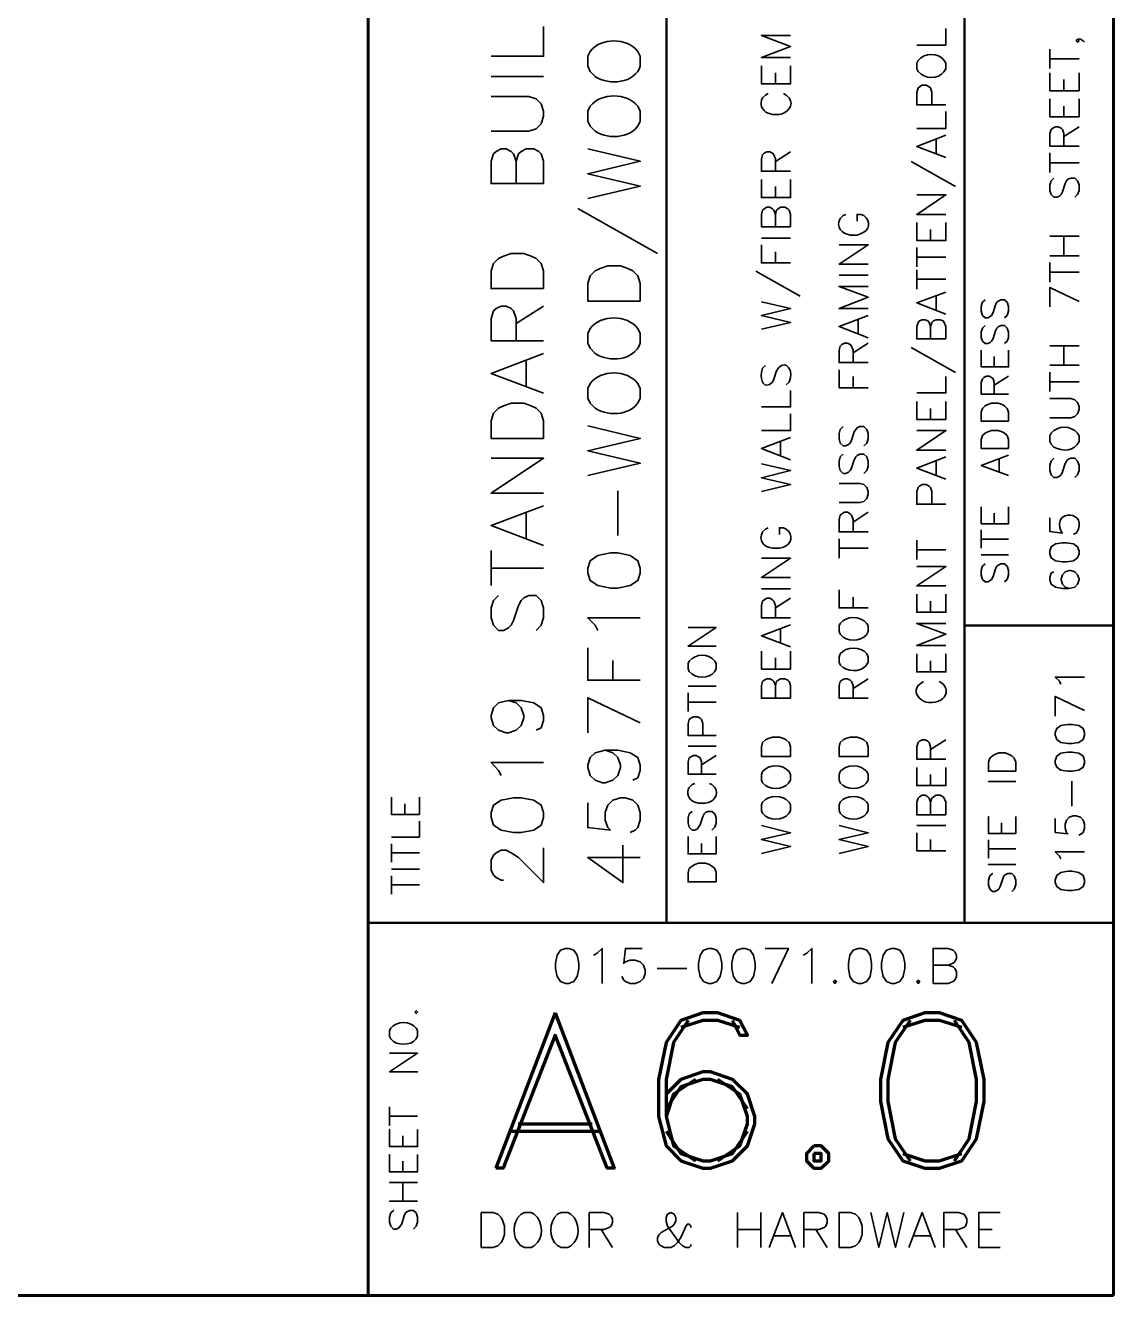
# Model space of a CAD drawing. Header units: inches. Extents: x 5 to 516, y -193 to 129.
# Drawn here: x 279.1 to 290.78, y -122.96 to -109.33 of the extents above; entities that cross this region are included whole.
import ezdxf

# ---------------------------------------------------------------- set-up
doc = ezdxf.new("R2010")
doc.units = ezdxf.units.IN
doc.header["$MEASUREMENT"] = 0
doc.layers.add('PDF3_Geometry', color=7, linetype='Continuous')

msp = doc.modelspace()

# ---------------------------------------------------------------- linework, layer by layer
at = {"layer": 'PDF3_Geometry', "lineweight": 60}
for points in [[(290.7799874, -122.9609644), (290.7799874, -32.9700706), (155.7886422, -32.9700706), (155.7886422, -122.9609644)], [(282.7805003, -32.9700706), (282.7805003, -122.9609644)], [(155.7886388, -122.9609678), (290.779984, -122.9609678)]]:
    msp.add_lwpolyline(points, dxfattribs=at)
at = {"layer": 'PDF3_Geometry', "lineweight": 50}
for points in [[(285.9802946, -97.4659356), (285.9802946, -118.9612242)], [(282.7805003, -102.138969), (289.1800898, -102.138969), (289.1800898, -118.9612242)], [(289.1800898, -115.7714288), (290.7799872, -115.7714288)], [(282.7805003, -118.9612242), (290.7799874, -118.9612242)]]:
    msp.add_lwpolyline(points, dxfattribs=at)
at = {"layer": 'PDF3_Geometry', "lineweight": 35}
for points in [[(284.1004153, -109.6618208), (284.6637125, -109.6618208), (284.6637125, -109.3418413)], [(287.3135424, -109.6751527), (287.0002292, -109.6751527), (287.3135424, -109.5551604), (287.0002292, -109.4385012), (287.3135424, -109.4385012)], [(288.6667891, -109.5418283), (288.9801023, -109.5418283), (288.9801023, -109.3618398)], [(290.0966977, -109.7918122), (290.0966977, -109.5851588)], [(290.3933451, -109.4784982), (290.4100107, -109.4951638), (290.3933451, -109.5084963), (290.3800126, -109.4951638), (290.3933451, -109.4784982), (290.4233432, -109.4784982), (290.4533413, -109.4951638), (290.4666738, -109.5084963)], [(285.1636807, -109.6084916), (285.1370157, -109.6618215), (285.1370157, -109.7684813), (285.1636807, -109.8251444), (285.2170106, -109.8784743)], [(285.700313, -109.7684813), (285.700313, -109.6618215), (285.673648, -109.6084916)], [(288.6834547, -109.705151), (288.6667891, -109.7351491), (288.6667891, -109.7951452), (288.6834547, -109.8251433), (288.7134527, -109.8551414)], [(288.9801023, -109.7951452), (288.9801023, -109.7351491), (288.9634367, -109.705151)], [(290.0966977, -109.6884863), (290.4100109, -109.6884863)], [(287.3135424, -109.7651473), (287.3135424, -109.9584682), (287.0002292, -109.9584682), (287.0002292, -109.7651473)], [(287.1502203, -109.9584682), (287.1502203, -109.8384759)], [(290.4100109, -109.8384763), (290.4100109, -110.0317973), (290.0966976, -110.0317973), (290.0966976, -109.8384763)], [(284.1004153, -109.8784732), (284.6637125, -109.8784732)], [(288.9801023, -110.1817883), (288.666789, -110.1817883), (288.666789, -110.0484635), (288.6834546, -110.0017999), (288.6967871, -109.9884674), (288.7267852, -109.9718018), (288.7701157, -109.9718018), (288.8001138, -109.9884674), (288.8167794, -110.0017999), (288.8301119, -110.0484635), (288.8301119, -110.1817883)], [(290.2466879, -110.0317973), (290.2466879, -109.9118049)], [(284.1004153, -110.4651021), (284.5037228, -110.4651021), (284.5837177, -110.4384372), (284.6370476, -110.3851073), (284.6637125, -110.3051124), (284.6637125, -110.2517825), (284.6370476, -110.1717876), (284.5837177, -110.1184577), (284.5037228, -110.0917927), (284.1004153, -110.0917927)], [(287.0735583, -110.0617941), (287.0435602, -110.0784597), (287.0135621, -110.1084578)], [(287.2968773, -110.1084578), (287.2668792, -110.0784597), (287.2368811, -110.0617941)], [(290.4100109, -110.1184571), (290.4100109, -110.3117781), (290.0966976, -110.3117781), (290.0966976, -110.1184571)], [(285.1636807, -110.1984535), (285.1370157, -110.2517834), (285.1370157, -110.3584432), (285.1636807, -110.4117732), (285.2170106, -110.4651031)], [(285.700313, -110.3584432), (285.700313, -110.2517834), (285.673648, -110.1984535)], [(287.0735583, -110.2717806), (287.1202219, -110.2851131), (287.1935506, -110.2851131)], [(288.6667891, -110.4351053), (288.9801023, -110.4351053), (288.9801023, -110.2551168)], [(290.2466879, -110.3117781), (290.2466879, -110.1951189)], [(288.9801023, -110.7484176), (288.666789, -110.6284253), (288.9801023, -110.508433)], [(290.4100109, -110.6250921), (290.0966976, -110.6250921), (290.0966976, -110.4917674), (290.1100301, -110.4484368), (290.1266957, -110.4317712), (290.1566938, -110.4184387), (290.1866919, -110.4184387), (290.21669, -110.4317712), (290.2300224, -110.4484368), (290.246688, -110.4917674), (290.246688, -110.6250921)], [(290.2466879, -110.5217662), (290.4100108, -110.4184395)], [(284.6637125, -111.0284002), (284.1004153, -111.0284002), (284.1004153, -110.7884155), (284.1270802, -110.7084207), (284.1537452, -110.6817557), (284.2070751, -110.6550908), (284.260405, -110.6550908), (284.3137349, -110.6817557), (284.3403999, -110.7084207), (284.3670649, -110.7884155), (284.3670649, -111.0284002)], [(284.3670651, -110.7884151), (284.39373, -110.7084203), (284.4237281, -110.6817553), (284.477058, -110.6550904), (284.5570529, -110.6550904), (284.6103828, -110.6817553), (284.6370478, -110.7084203), (284.6637127, -110.7884151), (284.6637127, -111.0283998)], [(285.1370157, -111.1883902), (285.700313, -111.0550654), (285.1370157, -110.9217406), (285.700313, -110.7884158), (285.1370157, -110.655091)], [(288.8767755, -110.7017542), (288.8767755, -110.5550969)], [(287.3135424, -110.895074), (287.0002292, -110.895074), (287.0002292, -110.7617492), (287.0135617, -110.7184187), (287.0302273, -110.7017531), (287.0602254, -110.6884206), (287.0902234, -110.6884206), (287.1202215, -110.7017531), (287.133554, -110.7184187), (287.1502196, -110.7617492), (287.1502196, -110.895074)], [(287.1502203, -110.7917481), (287.3135432, -110.6884214)], [(288.6067936, -110.7917481), (289.0834298, -111.0583977)], [(290.0966977, -110.9084076), (290.0966977, -110.6984211)], [(290.0966977, -110.8050801), (290.4100109, -110.8050801)], [(287.3135424, -110.9850703), (287.3135424, -111.1783912), (287.0002292, -111.1783912), (287.0002292, -110.9850703)], [(287.1502203, -111.1783912), (287.1502203, -111.0583989)], [(290.1400282, -110.9684031), (290.1100301, -110.9984011), (290.0966976, -111.0417317), (290.0966976, -111.1017278), (290.1100301, -111.1450584), (290.1400282, -111.1750565), (290.1700262, -111.1750565), (290.2000243, -111.161724), (290.2166899, -111.1450584), (290.2300224, -111.1150603), (290.2600205, -111.0283992), (290.273353, -110.9984011), (290.2900186, -110.9817355), (290.3200166, -110.9684031), (290.3633472, -110.9684031), (290.3933453, -110.9984011), (290.4100109, -111.0417317), (290.4100109, -111.1017278), (290.3933453, -111.1450584), (290.3633472, -111.1750565)], [(288.9801023, -111.3583791), (288.666789, -111.3583791), (288.9801023, -111.1483926), (288.666789, -111.1483926)], [(285.030356, -111.2950491), (285.8869678, -111.7783514)], [(287.3135424, -111.4917036), (287.0002292, -111.4917036), (287.0002292, -111.3583788), (287.0135617, -111.3117151), (287.0302273, -111.2983826), (287.0602254, -111.281717), (287.0902234, -111.281717), (287.1202215, -111.2983826), (287.133554, -111.3117151), (287.1502196, -111.3583788), (287.1502196, -111.4917036)], [(287.1502203, -111.3583791), (287.1635528, -111.3117155), (287.1802184, -111.298383), (287.2068833, -111.2817174), (287.253547, -111.2817174), (287.2835451, -111.298383), (287.2968776, -111.3117155), (287.3135432, -111.3583791), (287.3135432, -111.4917039)], [(287.9068382, -111.3583791), (287.8768401, -111.3717116), (287.846842, -111.4017097)], [(288.1001591, -111.3717116), (288.070161, -111.3583791), (288.0268305, -111.3583791), (288.0268305, -111.4317078)], [(288.9801023, -111.445039), (288.9801023, -111.63836), (288.666789, -111.63836), (288.666789, -111.445039)], [(287.0002292, -111.6116961), (287.3135425, -111.6116961)], [(287.9535019, -111.5816982), (288.0268305, -111.5816982), (288.070161, -111.5650326)], [(288.8167801, -111.63836), (288.8167801, -111.5217008)], [(290.0966977, -111.5916965), (290.4100109, -111.5916965)], [(290.2466879, -111.801683), (290.2466879, -111.5916964)], [(287.3135424, -111.878345), (287.0002292, -111.878345), (287.0002292, -111.685024)], [(287.1502203, -111.878345), (287.1502203, -111.7583527)], [(288.1468224, -111.8916778), (287.8335091, -111.8916778), (288.1468224, -111.6850244), (287.8335091, -111.6850244)], [(288.6667891, -111.9216755), (288.6667891, -111.7150221)], [(288.6667891, -111.8183487), (288.9801023, -111.8183487)], [(290.0966977, -111.801683), (290.4100109, -111.801683)], [(290.0966977, -112.0849985), (290.0966977, -111.8750119)], [(286.9402338, -111.9683389), (287.4168699, -112.2349885)], [(287.8335091, -112.0116703), (288.1468224, -112.0116703)], [(288.6667891, -112.1616605), (288.6667891, -111.951674)], [(290.0966977, -111.9783387), (290.4100109, -111.9783387)], [(288.1468224, -112.368314), (287.8335091, -112.368314), (288.1468224, -112.2483217), (287.8335091, -112.1316625), (288.1468224, -112.1316625)], [(288.6667891, -112.0550008), (288.9801023, -112.0550008)], [(290.4100109, -112.291652), (290.0966976, -112.1416616), (290.0966976, -112.3516481)], [(287.0002292, -112.5916324), (287.3135425, -112.5183038), (287.0002292, -112.4449751), (287.3135425, -112.3683134), (287.0002292, -112.2949847)], [(288.9801023, -112.4283102), (288.666789, -112.3083179), (288.9801023, -112.1916587)], [(288.8767755, -112.3849789), (288.8767755, -112.2349885)], [(289.403409, -112.2749862), (289.373411, -112.3016511), (289.3600785, -112.3449817), (289.3600785, -112.3983116), (289.373411, -112.4416422), (289.403409, -112.4683071), (289.430074, -112.4683071), (289.4567389, -112.4549747), (289.4700714, -112.4416422), (289.486737, -112.4116441), (289.513402, -112.3283161), (289.5267345, -112.3016511), (289.5400669, -112.2883187), (289.570065, -112.2749862), (289.6100625, -112.2749862), (289.6367274, -112.3016511), (289.653393, -112.3449817), (289.653393, -112.3983116), (289.6367274, -112.4416422), (289.6100625, -112.4683071)], [(284.6637125, -112.7149579), (284.1004153, -112.7149579), (284.1004153, -112.4749733), (284.1270802, -112.3949784), (284.1537452, -112.3683134), (284.2070751, -112.3416485), (284.260405, -112.3416485), (284.3137349, -112.3683134), (284.3403999, -112.3949784), (284.3670649, -112.4749733), (284.3670649, -112.7149579)], [(284.3670651, -112.5283031), (284.6637127, -112.3416484)], [(288.1468224, -112.6816272), (287.8335091, -112.5616349), (288.1468224, -112.4449757)], [(285.1636807, -112.5816337), (285.1370157, -112.6349636), (285.1370157, -112.7416234), (285.1636807, -112.7949534), (285.2170106, -112.8516164)], [(285.700313, -112.7416234), (285.700313, -112.6349636), (285.673648, -112.5816337)], [(288.0401626, -112.6382967), (288.0401626, -112.4883063)], [(288.9801023, -112.6949591), (288.666789, -112.6949591), (288.666789, -112.5616343), (288.6834546, -112.5183038), (288.6967871, -112.5016382), (288.7267852, -112.4883057), (288.7567832, -112.4883057), (288.7867813, -112.5016382), (288.8001138, -112.5183038), (288.8167794, -112.5616343), (288.8167794, -112.6949591)], [(288.8167801, -112.5616347), (288.8301126, -112.5183041), (288.8467782, -112.5016385), (288.8767763, -112.4883061), (288.9201068, -112.4883061), (288.9501049, -112.5016385), (288.9634374, -112.5183041), (288.980103, -112.5616347), (288.980103, -112.6949595)], [(289.403409, -112.5516349), (289.373411, -112.5782998), (289.3600785, -112.6216304), (289.3600785, -112.6782934), (289.373411, -112.7182909), (289.403409, -112.7449558), (289.430074, -112.7449558), (289.4567389, -112.7316233), (289.4700714, -112.7182909), (289.486737, -112.6916259), (289.513402, -112.6082979), (289.5267345, -112.5782998), (289.5400669, -112.5649674), (289.570065, -112.5516349), (289.6100625, -112.5516349), (289.6367274, -112.5782998), (289.653393, -112.6216304), (289.653393, -112.6782934), (289.6367274, -112.7182909), (289.6100625, -112.7449558)], [(284.6637125, -113.2782551), (284.1004153, -113.0649354), (284.6637125, -112.8516158)], [(288.1468224, -112.9482769), (287.8335091, -112.9482769), (287.8335091, -112.8149521), (287.8468416, -112.7716216), (287.8635072, -112.754956), (287.8935053, -112.7416235), (287.9235033, -112.7416235), (287.9535014, -112.754956), (287.9668339, -112.7716216), (287.9834995, -112.8149521), (287.9834995, -112.9482769)], [(287.9835002, -112.8449502), (288.1468231, -112.7416235)], [(288.6067936, -112.7849539), (289.0834298, -113.0549366)], [(289.653393, -112.8149519), (289.653393, -112.9949404), (289.3600785, -112.9949404), (289.3600785, -112.8149519)], [(290.0966977, -112.7682882), (290.4100109, -112.7682882)], [(290.2466879, -112.9749417), (290.2466879, -112.7682882)], [(284.4770578, -113.1982609), (284.4770578, -112.9316113)], [(287.0435597, -112.9782746), (287.0135616, -113.0082727), (287.0002292, -113.0549364)], [(289.500069, -112.9949404), (289.500069, -112.8849475)], [(290.0966977, -112.9749417), (290.4100109, -112.9749417)], [(287.1202215, -113.1582631), (287.133554, -113.128265), (287.163552, -113.0382708)], [(287.3135424, -113.1115994), (287.2968768, -113.1582631), (287.2668787, -113.1882612)], [(288.1468224, -113.2182588), (287.8335091, -113.2182588), (287.8335091, -113.0249379)], [(287.9835002, -113.2182588), (287.9835002, -113.0982665)], [(288.6667891, -113.2749221), (288.9801023, -113.2749221), (288.9801023, -113.0982667)], [(289.653393, -113.2882549), (289.3600785, -113.2882549), (289.3600785, -113.1615963), (289.373411, -113.1215989), (289.3867434, -113.1082664), (289.4167415, -113.0949339), (289.4434065, -113.0949339), (289.4700714, -113.1082664), (289.486737, -113.1215989), (289.5000695, -113.1615963), (289.5000695, -113.2882549)], [(289.500069, -113.1915941), (289.6533925, -113.0949336)], [(290.0966977, -113.2582563), (290.0966977, -113.0516029)], [(285.1636807, -113.1715956), (285.1370157, -113.2249255), (285.1370157, -113.3315854), (285.1636807, -113.3849153), (285.2170106, -113.4382452)], [(285.700313, -113.3315854), (285.700313, -113.2249255), (285.673648, -113.1715956)], [(287.0002292, -113.4249123), (287.3135425, -113.4249123), (287.3135425, -113.248257)], [(290.0966977, -113.1549296), (290.4100109, -113.1549296)], [(288.9801023, -113.3649167), (288.9801023, -113.5582376), (288.666789, -113.5582376), (288.666789, -113.3649167)], [(290.0966977, -113.5415718), (290.3200167, -113.5415718), (290.3633473, -113.5282393), (290.3933453, -113.4982413), (290.4100109, -113.4515776), (290.4100109, -113.4215795), (290.3933453, -113.378249), (290.3633473, -113.3482509), (290.3200167, -113.3349184), (290.0966977, -113.3349184)], [(287.0002292, -113.6782301), (287.3135425, -113.6782301), (287.3135425, -113.4982416)], [(288.8167801, -113.5582376), (288.8167801, -113.4415784)], [(285.1370157, -114.1615323), (285.700313, -114.0282075), (285.1370157, -113.8948827), (285.700313, -113.7615579), (285.1370157, -113.6282331)], [(287.8768396, -113.6348988), (287.8468416, -113.6648968), (287.8335091, -113.7082274), (287.8335091, -113.7682235), (287.8468416, -113.8115541), (287.8768396, -113.8415522), (287.9068377, -113.8415522), (287.9368358, -113.8282197), (287.9535014, -113.8115541), (287.9668339, -113.781556), (287.9968319, -113.6915618), (288.0134975, -113.6648968), (288.02683, -113.6482312), (288.0568281, -113.6348988), (288.1001586, -113.6348988), (288.1301567, -113.6648968), (288.1468223, -113.7082274), (288.1468223, -113.7682235), (288.1301567, -113.8115541), (288.1001586, -113.8415522)], [(288.9801023, -113.8882166), (288.666789, -113.8882166), (288.9801023, -113.67823), (288.666789, -113.67823)], [(287.3135424, -113.9915433), (287.0002292, -113.871551), (287.3135424, -113.7515587)], [(287.2068827, -113.944879), (287.2068827, -113.7982217)], [(290.1100302, -113.7048945), (290.0966977, -113.7348926), (290.0966977, -113.7948888), (290.1100302, -113.8248869), (290.1400282, -113.8548849)], [(290.4100109, -113.7948888), (290.4100109, -113.7348926), (290.3933453, -113.7048945)], [(287.8768396, -113.9315471), (287.8468416, -113.9615451), (287.8335091, -114.0048757), (287.8335091, -114.0648718), (287.8468416, -114.1082024), (287.8768396, -114.1382005), (287.9068377, -114.1382005), (287.9368358, -114.124868), (287.9535014, -114.1082024), (287.9668339, -114.0815374), (287.9968319, -113.9915432), (288.0134975, -113.9615451), (288.02683, -113.9448795), (288.0568281, -113.9315471), (288.1001586, -113.9315471), (288.1301567, -113.9615451), (288.1468223, -114.0048757), (288.1468223, -114.0648718), (288.1301567, -114.1082024), (288.1001586, -114.1382005)], [(289.653393, -114.1615323), (289.3600785, -114.0515393), (289.653393, -113.9415464)], [(284.6637125, -114.35152), (284.1004153, -114.35152), (284.6637125, -113.9748775), (284.1004153, -113.9748775)], [(287.0002292, -114.3315212), (287.3135425, -114.2581926), (287.0002292, -114.184864), (287.3135425, -114.1082022), (287.0002292, -114.0348736)], [(288.9801023, -114.1981968), (288.666789, -114.0815376), (288.9801023, -113.9615453)], [(288.8767755, -114.1548655), (288.8767755, -114.0048751)], [(289.5533992, -114.1215348), (289.5533992, -113.9815437)], [(290.1400282, -113.9748775), (290.1100301, -114.0048756), (290.0966976, -114.0482062), (290.0966976, -114.1082023), (290.1100301, -114.1515329), (290.1400282, -114.181531), (290.1700262, -114.181531), (290.2000243, -114.1681985), (290.2166899, -114.1515329), (290.2300224, -114.1215348), (290.2600205, -114.0315406), (290.273353, -114.0048756), (290.2900186, -113.98821), (290.3200166, -113.9748775), (290.3633472, -113.9748775), (290.3933453, -114.0048756), (290.4100109, -114.0482062), (290.4100109, -114.1082023), (290.3933453, -114.1515329), (290.3633472, -114.181531)], [(285.4603279, -114.8048245), (285.4603279, -114.3248552)], [(287.8335091, -114.4515138), (288.0568282, -114.4515138), (288.1001587, -114.4381813), (288.1301568, -114.4081832), (288.1468224, -114.3615195), (288.1468224, -114.3315214), (288.1301568, -114.2881909), (288.1001587, -114.2581928), (288.0568282, -114.2448603), (287.8335091, -114.2448603)], [(288.9801023, -114.4681787), (288.666789, -114.4681787), (288.666789, -114.3315208), (288.6834546, -114.2881902), (288.6967871, -114.2748577), (288.7267852, -114.2581921), (288.7701157, -114.2581921), (288.8001138, -114.2748577), (288.8167794, -114.2881902), (288.8301119, -114.3315208), (288.8301119, -114.4681787)], [(284.6637125, -114.9114842), (284.1004153, -114.6981645), (284.6637125, -114.4848449)], [(289.653393, -114.4948444), (289.653393, -114.678166), (289.3600785, -114.678166), (289.3600785, -114.4948444)], [(284.4770578, -114.8314892), (284.4770578, -114.5648396)], [(288.1468224, -114.764827), (287.8335091, -114.764827), (287.8335091, -114.6315022), (287.8468416, -114.5848385), (287.8635072, -114.571506), (287.8935053, -114.5548404), (287.9235033, -114.5548404), (287.9535014, -114.571506), (287.9668339, -114.5848385), (287.9834995, -114.6315022), (287.9834995, -114.764827)], [(287.9835002, -114.6615002), (288.1468231, -114.5548404)], [(289.500069, -114.678166), (289.500069, -114.5648399)], [(290.0966977, -114.6148368), (290.0966977, -114.761494), (290.2300225, -114.7781596), (290.21669, -114.761494)], [(287.0735583, -114.7214965), (287.0435602, -114.734829), (287.0135621, -114.764827)], [(287.2668792, -114.734829), (287.2368811, -114.7214965), (287.1935506, -114.7214965), (287.1935506, -114.7948251)], [(289.3600785, -114.9414819), (289.3600785, -114.7448278)], [(287.8335091, -115.0481416), (287.8335091, -114.8381551)], [(288.6667891, -115.0614744), (288.6667891, -114.854821)], [(289.3600785, -114.844822), (289.6533931, -114.844822)], [(290.3800129, -114.7781596), (290.3500148, -114.7914921)], [(284.1004153, -115.3414561), (284.1004153, -114.9648136)], [(287.1202219, -114.9414824), (287.1935506, -114.9414824), (287.2368811, -114.9281499)], [(287.8335091, -114.9414819), (288.1468224, -114.9414819)], [(288.6667891, -114.9581477), (288.9801023, -114.9581477)], [(289.3600785, -115.011478), (289.6533931, -115.011478)], [(284.1004153, -115.1548014), (284.6637125, -115.1548014)], [(287.3135424, -115.2547951), (287.0002292, -115.2547951), (287.3135424, -115.0481417), (287.0002292, -115.0481417)], [(288.9801023, -115.3447899), (288.666789, -115.3447899), (288.9801023, -115.1381365), (288.666789, -115.1381365)], [(289.403409, -115.1081379), (289.373411, -115.1348028), (289.3600785, -115.1781334), (289.3600785, -115.2314633), (289.373411, -115.2747939), (289.403409, -115.3014588), (289.430074, -115.3014588), (289.4567389, -115.2881263), (289.4700714, -115.2747939), (289.486737, -115.2447958), (289.513402, -115.1614678), (289.5267345, -115.1348028), (289.5400669, -115.1214704), (289.570065, -115.1081379), (289.6100625, -115.1081379), (289.6367274, -115.1348028), (289.653393, -115.1781334), (289.653393, -115.2314633), (289.6367274, -115.2747939), (289.6100625, -115.3014588)], [(290.1400282, -115.1947989), (290.1100301, -115.2081313), (290.0966976, -115.254795), (290.0966976, -115.28146), (290.1100301, -115.3281236), (290.1566938, -115.3581217), (290.2300224, -115.3714542), (290.303351, -115.3714542), (290.3633472, -115.3581217), (290.3933453, -115.3281236), (290.4100109, -115.28146), (290.4100109, -115.2681275), (290.3933453, -115.2247969), (290.3633472, -115.1947989), (290.3200166, -115.1781333), (290.303351, -115.1781333), (290.2600205, -115.1947989), (290.2300224, -115.2247969), (290.2166899, -115.2681275), (290.2166899, -115.28146), (290.2300224, -115.3281236), (290.2600205, -115.3581217), (290.303351, -115.3714542)], [(284.1804103, -115.4481167), (284.1270804, -115.5014466), (284.1004155, -115.5814414), (284.1004155, -115.6881013), (284.1270804, -115.7680961), (284.1804103, -115.8247592), (284.2337402, -115.8247592), (284.2870702, -115.7947611), (284.3137351, -115.7680961), (284.3404001, -115.7147662), (284.39373, -115.5547765), (284.4237281, -115.5014466), (284.450393, -115.4747816), (284.5037229, -115.4481167), (284.5837178, -115.4481167), (284.6370477, -115.5014466), (284.6637127, -115.5814414), (284.6637127, -115.6881013), (284.6370477, -115.7680961), (284.5837178, -115.8247592)], [(287.0002292, -115.3747876), (287.3135425, -115.3747876)], [(288.1468224, -115.5814411), (287.8335091, -115.5814411), (287.8335091, -115.3881202)], [(288.9801023, -115.4347836), (288.9801023, -115.6281046), (288.666789, -115.6281046), (288.666789, -115.4347836)], [(287.3135424, -115.6881008), (287.0002292, -115.6881008), (287.0002292, -115.554776), (287.0135617, -115.5081124), (287.0302273, -115.4947799), (287.0602254, -115.4781143), (287.0902234, -115.4781143), (287.1202215, -115.4947799), (287.133554, -115.5081124), (287.1502196, -115.554776), (287.1502196, -115.6881008)], [(287.1502203, -115.5814411), (287.3135432, -115.4781144)], [(287.9835002, -115.5814411), (287.9835002, -115.4647819)], [(288.8167801, -115.6281046), (288.8167801, -115.5081123)], [(285.2436755, -115.8247591), (285.2170105, -115.7680961), (285.1370156, -115.6881012), (285.7003128, -115.6881012)], [(286.5135941, -115.9914151), (286.2136133, -115.9914151), (286.5135941, -115.7914279), (286.2136133, -115.7914279)], [(287.3135424, -115.9980811), (287.0002292, -115.8814219), (287.3135424, -115.7614296)], [(287.2068827, -115.9547506), (287.2068827, -115.8047602)], [(287.8468416, -115.748097), (287.8335091, -115.7747619), (287.8335091, -115.8347581), (287.8468416, -115.8647561), (287.8768397, -115.8947542)], [(288.1468224, -115.8347581), (288.1468224, -115.7747619), (288.1301568, -115.748097)], [(288.9801023, -115.9847483), (288.666789, -115.9847483), (288.9801023, -115.864756), (288.666789, -115.7480968), (288.9801023, -115.7480968)], [(285.7003129, -116.3580577), (285.1370157, -116.3580577), (285.1370157, -116.0114133)], [(287.3135424, -116.0447443), (287.3135424, -116.2380652), (287.0002292, -116.2380652), (287.0002292, -116.0447443)], [(287.1502203, -116.2380652), (287.1502203, -116.1180729)], [(287.8468416, -116.0747428), (287.8335091, -116.1047409), (287.8335091, -116.164737), (287.8468416, -116.191402), (287.8768397, -116.2214001)], [(288.1468224, -116.164737), (288.1468224, -116.1047409), (288.1301568, -116.0747428)], [(288.9801023, -116.0747428), (288.9801023, -116.2680638), (288.666789, -116.2680638), (288.666789, -116.0747428)], [(285.4069985, -116.3580577), (285.4069985, -116.1447381)], [(286.2269461, -116.1514043), (286.2136136, -116.1780692), (286.2136136, -116.2347322), (286.2269461, -116.2647303), (286.2569442, -116.2913953)], [(286.5135944, -116.2347322), (286.5135944, -116.1780692), (286.5002619, -116.1514043)], [(288.8167801, -116.2680638), (288.8167801, -116.1480715)], [(287.3135424, -116.5513784), (287.0002292, -116.5513784), (287.0002292, -116.4147205), (287.0135617, -116.37139), (287.0302273, -116.3580575), (287.0602254, -116.3413919), (287.0902234, -116.3413919), (287.1202215, -116.3580575), (287.133554, -116.37139), (287.1502196, -116.4147205), (287.1502196, -116.5513784)], [(287.1502203, -116.414721), (287.1635528, -116.3713905), (287.1802184, -116.358058), (287.2068833, -116.3413924), (287.253547, -116.3413924), (287.2835451, -116.358058), (287.2968776, -116.3713905), (287.3135432, -116.414721), (287.3135432, -116.5513789)], [(288.1468224, -116.5513784), (287.8335091, -116.5513784), (287.8335091, -116.4147205), (287.8468416, -116.37139), (287.8635072, -116.3580575), (287.8935053, -116.3413919), (287.9235033, -116.3413919), (287.9535014, -116.3580575), (287.9668339, -116.37139), (287.9834995, -116.4147205), (287.9834995, -116.5513784)], [(287.9835002, -116.4447187), (288.1468231, -116.341392)], [(288.7401181, -116.3713905), (288.7134531, -116.3880561), (288.6834551, -116.4147211)], [(290.2133572, -116.3980552), (290.2000247, -116.3680572), (290.1533611, -116.3247266), (290.4666743, -116.3247266)], [(286.2136136, -116.421387), (286.5135944, -116.421387)], [(286.2136136, -116.6913697), (286.2136136, -116.4913825)], [(290.4666742, -116.6813708), (290.1533609, -116.5313804), (290.1533609, -116.7413669)], [(284.2870701, -116.574711), (284.3670649, -116.601376), (284.423728, -116.6547059), (284.4503929, -116.7347008), (284.4503929, -116.7613657), (284.423728, -116.8413606), (284.3670649, -116.8946905), (284.2870701, -116.9213555), (284.2604051, -116.9213555), (284.1804102, -116.8946905), (284.1270803, -116.8413606), (284.1004154, -116.7613657), (284.1004154, -116.7347008), (284.1270803, -116.6547059), (284.1804102, -116.601376), (284.2870701, -116.574711), (284.423728, -116.574711), (284.5570527, -116.601376), (284.6370476, -116.6547059), (284.6637126, -116.7347008), (284.6637126, -116.7880307), (284.6370476, -116.8680256), (284.5837177, -116.8946905)], [(285.7003129, -116.8146952), (285.1370157, -116.5447125), (285.1370157, -116.921355)], [(286.2136136, -116.5913759), (286.5135944, -116.5913759)], [(286.5135941, -116.9513535), (286.2136133, -116.9513535), (286.2136133, -116.8213618), (286.2269458, -116.7780313), (286.2436114, -116.7646988), (286.2702763, -116.7513663), (286.3136069, -116.7513663), (286.343605, -116.7646988), (286.3569375, -116.7780313), (286.3702699, -116.8213618), (286.3702699, -116.9513535)], [(286.2136136, -117.0646792), (286.5135944, -117.0646792)], [(288.9801023, -117.2046704), (288.666789, -117.2046704), (288.666789, -117.0713457), (288.6834546, -117.024682), (288.6967871, -117.0113495), (288.7267852, -116.998017), (288.7567832, -116.998017), (288.7867813, -117.0113495), (288.8001138, -117.024682), (288.8167794, -117.0713457), (288.8167794, -117.2046704)], [(288.8167801, -117.1013437), (288.980103, -116.998017)], [(285.3236705, -117.1080097), (285.4069985, -117.1346746), (285.4603284, -117.1880045), (285.4869933, -117.2679994), (285.4869933, -117.2946644), (285.4603284, -117.3779924), (285.4069985, -117.4313223), (285.3236705, -117.4579872), (285.2970055, -117.4579872), (285.2170106, -117.4313223), (285.1636807, -117.3779924), (285.1370158, -117.2946644), (285.1370158, -117.2679994), (285.1636807, -117.1880045), (285.2170106, -117.1346746), (285.3236705, -117.1080097), (285.4603284, -117.1080097), (285.5936532, -117.1346746), (285.673648, -117.1880045), (285.700313, -117.2679994), (285.700313, -117.3246624), (285.673648, -117.4046573), (285.6203181, -117.4313223)], [(286.5135941, -117.3646604), (286.2136133, -117.3646604), (286.2136133, -117.2346688), (286.2269458, -117.1913382), (286.2436114, -117.1780057), (286.2702763, -117.1646733), (286.3002744, -117.1646733), (286.3269394, -117.1780057), (286.343605, -117.1913382), (286.3569375, -117.2346688), (286.3569375, -117.3646604)], [(286.3569379, -117.2646667), (286.5135945, -117.1646731)], [(284.2070751, -117.3779924), (284.1804101, -117.3246625), (284.1004152, -117.2413345), (284.6637124, -117.2413345)], [(287.0135617, -117.3379955), (287.0002292, -117.3679935), (287.0002292, -117.4279897), (287.0135617, -117.4579878), (287.0435598, -117.4879858)], [(287.3135425, -117.4279897), (287.3135425, -117.3679935), (287.2968769, -117.3379955)], [(287.8468416, -117.3379955), (287.8335091, -117.3679935), (287.8335091, -117.4279897), (287.8468416, -117.4579878), (287.8768397, -117.4879858)], [(288.1468224, -117.4279897), (288.1468224, -117.3679935), (288.1301568, -117.3379955)], [(288.9801023, -117.2946642), (288.9801023, -117.4879851), (288.666789, -117.4879851), (288.666789, -117.2946642)], [(286.2869418, -117.4646534), (286.2569438, -117.4779858), (286.2269457, -117.5079839)], [(286.5002615, -117.5079839), (286.4702634, -117.4779858), (286.4435985, -117.4646534)], [(288.8167801, -117.4879851), (288.8167801, -117.3679928)], [(290.3333489, -117.7079714), (290.3333489, -117.4413218)], [(283.3304647, -117.6113106), (283.3304647, -117.7979653), (283.0304839, -117.7979653), (283.0304839, -117.6113106)], [(285.1370157, -117.6713068), (285.1370157, -117.9379564), (285.3803335, -117.9646214), (285.3536685, -117.9379564), (285.3236704, -117.8579615), (285.3236704, -117.7779667), (285.3536685, -117.6979718), (285.4069984, -117.6446419), (285.4869933, -117.6179769), (285.5403232, -117.6179769), (285.6203181, -117.6446419), (285.673648, -117.6979718), (285.700313, -117.7779667), (285.700313, -117.8579615), (285.673648, -117.9379564), (285.646983, -117.9646214), (285.5936531, -117.9912863)], [(288.9801023, -117.8012983), (288.666789, -117.8012983), (288.666789, -117.6646404), (288.6834546, -117.6213098), (288.6967871, -117.6079774), (288.7267852, -117.5913118), (288.7567832, -117.5913118), (288.7867813, -117.6079774), (288.8001138, -117.6213098), (288.8167794, -117.6646404), (288.8167794, -117.8012983)], [(288.8167801, -117.6646409), (288.8301126, -117.6213103), (288.8467782, -117.6079778), (288.8767763, -117.5913122), (288.9201068, -117.5913122), (288.9501049, -117.6079778), (288.9634374, -117.6213103), (288.980103, -117.6646409), (288.980103, -117.8012988)], [(283.1738085, -117.7979653), (283.1738085, -117.6846393)], [(286.2569441, -117.7646346), (286.2269461, -117.7912996), (286.2136136, -117.8346301), (286.2136136, -117.8912932), (286.2269461, -117.9346237), (286.2569441, -117.9646218), (286.2869422, -117.9646218), (286.3136072, -117.9512893), (286.3269396, -117.9346237), (286.3436052, -117.9079588), (286.3702702, -117.8212977), (286.3869358, -117.7912996), (286.4002683, -117.7779671), (286.4269332, -117.7646346), (286.4702638, -117.7646346), (286.5002619, -117.7912996), (286.5135943, -117.8346301), (286.5135943, -117.8912932), (286.5002619, -117.9346237), (286.4702638, -117.9646218)], [(286.2869418, -117.6646405), (286.3269393, -117.677973), (286.4002679, -117.677973)], [(287.0135617, -117.6646406), (287.0002292, -117.6946387), (287.0002292, -117.7546348), (287.0135617, -117.7846329), (287.0435598, -117.814631)], [(287.3135425, -117.7546348), (287.3135425, -117.6946387), (287.2968769, -117.6646406)], [(287.8468416, -117.6646406), (287.8335091, -117.6946387), (287.8335091, -117.7546348), (287.8468416, -117.7846329), (287.8768397, -117.814631)], [(288.1468224, -117.7546348), (288.1468224, -117.6946387), (288.1301568, -117.6646406)], [(283.0304842, -118.0412833), (283.330465, -118.0412833), (283.330465, -117.8679611)], [(290.153361, -117.8412958), (290.153361, -117.9912862), (290.2900189, -118.0046187), (290.2733533, -117.9912862), (290.2600208, -117.9446225), (290.2600208, -117.901292), (290.2733533, -117.8579614), (290.3033513, -117.8279633), (290.3466819, -117.8112977), (290.37668, -117.8112977), (290.4233436, -117.8279633), (290.4533417, -117.8579614), (290.4666742, -117.901292), (290.4666742, -117.9446225), (290.4533417, -117.9912862), (290.4366761, -118.0046187), (290.406678, -118.0212843)], [(286.5135941, -118.0346174), (286.5135941, -118.2212721), (286.2136133, -118.2212721), (286.2136133, -118.0346174)], [(287.0002292, -118.2179383), (287.3135425, -118.1412765), (287.0002292, -118.0679479), (287.3135425, -117.9946192), (287.0002292, -117.9179575)], [(287.8335091, -118.2179383), (288.1468224, -118.1412765), (287.8335091, -118.0679479), (288.1468224, -117.9946192), (287.8335091, -117.9179575)], [(288.9801023, -118.1879406), (288.666789, -118.1879406), (288.666789, -117.9946196)], [(288.6667891, -117.9179578), (288.9801023, -117.9179578)], [(283.0304842, -118.3112661), (283.0304842, -118.1112789)], [(284.2337406, -118.5012538), (284.2070757, -118.5012538), (284.1537457, -118.4745888), (284.1270808, -118.4479239), (284.1004158, -118.3945939), (284.1004158, -118.2879341), (284.1270808, -118.2346042), (284.1537457, -118.2079392), (284.2070757, -118.1812743), (284.2604056, -118.1812743), (284.3137355, -118.2079392), (284.3937304, -118.2612692), (284.6637131, -118.5279187), (284.6637131, -118.1546093)], [(285.700313, -118.2612696), (285.1370157, -118.2612696), (285.5136583, -118.5279192), (285.5136583, -118.1279448)], [(286.3569379, -118.2212721), (286.3569379, -118.107946)], [(288.8167801, -118.1879406), (288.8167801, -118.0679483)], [(283.0304842, -118.2112723), (283.330465, -118.2112723)], [(290.2133572, -118.2746015), (290.2000247, -118.2446035), (290.1533611, -118.1979398), (290.4666743, -118.1979398)], [(283.0304842, -118.3845942), (283.330465, -118.3845942)], [(283.0304842, -118.654577), (283.0304842, -118.4545898)], [(283.0304842, -118.5545841), (283.330465, -118.5545841)], [(285.200345, -119.307869), (285.2370093, -119.2878702), (285.2903392, -119.2345403), (285.2903392, -119.6111828)], [(285.7203117, -119.2345399), (285.5403232, -119.2345399), (285.5236576, -119.3945297), (285.5403232, -119.3778641), (285.5936531, -119.3611985), (285.646983, -119.3611985), (285.700313, -119.3778641), (285.7369773, -119.4145284), (285.7536429, -119.4678583), (285.7536429, -119.5045226), (285.7369773, -119.5578525), (285.700313, -119.5911837), (285.646983, -119.6111824), (285.5936531, -119.6111824), (285.5403232, -119.5911837), (285.5236576, -119.5745181), (285.5036589, -119.5378538)], [(287.1135558, -119.6111824), (287.2902111, -119.2345399), (287.0402271, -119.2345399)], [(287.4502007, -119.307869), (287.486865, -119.2878702), (287.540195, -119.2345403), (287.540195, -119.6111828)], [(288.8434448, -119.6111824), (288.8434448, -119.2345399), (289.0034346, -119.2345399), (289.0567645, -119.2545386), (289.0767632, -119.2712042), (289.0934288, -119.3078685), (289.0934288, -119.3411997), (289.0767632, -119.377864), (289.0567645, -119.3945296), (289.0034346, -119.4145283), (288.8434448, -119.4145283)], [(285.8803017, -119.4511932), (286.2002812, -119.4511932)], [(289.0034348, -119.4145287), (289.0567648, -119.4311943), (289.0767635, -119.451193), (289.0934291, -119.4845242), (289.0934291, -119.5378541), (289.0767635, -119.5745184), (289.0567648, -119.591184), (289.0034348, -119.6111827), (288.8434451, -119.6111827)], [(284.5637189, -122.0876902), (284.5303877, -122.0710246), (284.457059, -122.0710246), (284.4237278, -122.0876902), (284.3870635, -122.1243545)], [(284.9570271, -122.0876902), (284.9236959, -122.0710246), (284.8503672, -122.0710246), (284.8137029, -122.0876902), (284.7803717, -122.1243545)], [(285.1536815, -122.4443341), (285.1536815, -122.0710247), (285.3136712, -122.0710247), (285.3670012, -122.0876903), (285.3869999, -122.107689), (285.4036655, -122.1410202), (285.4036655, -122.1776845), (285.3869999, -122.2143488), (285.3670012, -122.2310144), (285.3136712, -122.2510131), (285.1536815, -122.2510131)], [(286.2436114, -122.2310146), (286.2436114, -122.214349), (286.2269458, -122.1943503), (286.206947, -122.1943503), (286.1902814, -122.214349), (286.1736158, -122.2510133), (286.1369515, -122.3376744), (286.1002872, -122.3910043), (286.0636229, -122.4276687), (286.0302917, -122.4443343), (285.9569631, -122.4443343), (285.9236319, -122.4276687), (285.9036331, -122.4110031), (285.8869675, -122.3743388), (285.8869675, -122.3376744), (285.9036331, -122.3043432), (285.9236319, -122.2843445), (286.0469573, -122.214349), (286.0636229, -122.1943503), (286.0836216, -122.1610191), (286.0836216, -122.1243548), (286.0636229, -122.0876905), (286.0302917, -122.0710249), (285.9936274, -122.0876905), (285.9769618, -122.1243548), (285.9769618, -122.1610191), (285.9936274, -122.214349), (286.0302917, -122.2676789), (286.1169528, -122.3910043), (286.1536171, -122.4276687), (286.1902814, -122.4443343), (286.2269458, -122.4443343), (286.2436114, -122.4276687), (286.2436114, -122.4110031)], [(286.7435793, -122.0710246), (286.7435793, -122.444334)], [(286.9935633, -122.0710246), (286.9935633, -122.444334)], [(287.0835572, -122.4443341), (287.2268814, -122.0710247), (287.3668724, -122.4443341)], [(287.4568667, -122.4443341), (287.4568667, -122.0710247), (287.6168564, -122.0710247), (287.6735195, -122.0876903), (287.6901851, -122.107689), (287.7068507, -122.1410202), (287.7068507, -122.1776845), (287.6901851, -122.2143488), (287.6735195, -122.2310144), (287.6168564, -122.2510131), (287.4568667, -122.2510131)], [(288.1734879, -122.0710246), (288.260149, -122.444334), (288.3501433, -122.0710246), (288.4401375, -122.444334), (288.5301317, -122.0710246)], [(288.5834611, -122.4443341), (288.7267852, -122.0710247), (288.8667762, -122.4443341)], [(288.9567705, -122.4443341), (288.9567705, -122.0710247), (289.1167603, -122.0710247), (289.1734233, -122.0876903), (289.1900889, -122.107689), (289.2067545, -122.1410202), (289.2067545, -122.1776845), (289.1900889, -122.2143488), (289.1734233, -122.2310144), (289.1167603, -122.2510131), (288.9567705, -122.2510131)], [(289.5633982, -122.4443341), (289.333413, -122.4443341), (289.333413, -122.0710247), (289.5633982, -122.0710247)], [(285.28034, -122.2510134), (285.4036654, -122.4443343)], [(286.7435793, -122.2510134), (286.9935633, -122.2510134)], [(287.5835252, -122.2510134), (287.7068506, -122.4443343)], [(289.083429, -122.2510134), (289.2067544, -122.4443343)], [(289.333413, -122.2510134), (289.4767371, -122.2510134)], [(287.1368875, -122.3210086), (287.3135429, -122.3210086)], [(288.6367913, -122.3210086), (288.8134467, -122.3210086)], [(284.457059, -122.444334), (284.5303877, -122.444334), (284.5637189, -122.4276684)], [(284.8503672, -122.444334), (284.9236959, -122.444334), (284.9570271, -122.4276684)]]:
    msp.add_lwpolyline(points, dxfattribs=at)
for points in [[(284.6637125, -112.1549937), (284.1004153, -112.1549937), (284.1004153, -111.9650059), (284.1270802, -111.885011), (284.1804102, -111.8316811), (284.2337401, -111.8050161), (284.3137349, -111.7783512), (284.4503929, -111.7783512), (284.5303877, -111.8050161), (284.5837176, -111.8316811), (284.6370476, -111.885011), (284.6637125, -111.9650059)], [(285.7003129, -112.288319), (285.1370157, -112.288319), (285.1370157, -112.1016643), (285.1636807, -112.0183363), (285.2170106, -111.9650064), (285.2703405, -111.9383414), (285.3536685, -111.9116765), (285.4869933, -111.9116765), (285.5669881, -111.9383414), (285.620318, -111.9650064), (285.673648, -112.0183363), (285.7003129, -112.1016643)], [(284.6637125, -113.7615581), (284.1004153, -113.7615581), (284.1004153, -113.5749034), (284.1270802, -113.4915754), (284.1804102, -113.4382455), (284.2337401, -113.4115805), (284.3137349, -113.3849156), (284.4503929, -113.3849156), (284.5303877, -113.4115805), (284.5837176, -113.4382455), (284.6370476, -113.4915754), (284.6637125, -113.5749034)], [(289.653393, -113.5782363), (289.3600785, -113.5782363), (289.3600785, -113.4815759), (289.373411, -113.4415784), (289.403409, -113.4115804), (289.430074, -113.3982479), (289.4700714, -113.3849154), (289.5400669, -113.3849154), (289.5833975, -113.3982479), (289.6100625, -113.4115804), (289.6367274, -113.4415784), (289.653393, -113.4815759)], [(289.653393, -113.8715508), (289.3600785, -113.8715508), (289.3600785, -113.7748903), (289.373411, -113.7315598), (289.403409, -113.7048948), (289.430074, -113.6915623), (289.4700714, -113.6782299), (289.5400669, -113.6782299), (289.5833975, -113.6915623), (289.6100625, -113.7048948), (289.6367274, -113.7315598), (289.653393, -113.7748903)], [(290.0966977, -115.0014782), (290.1100302, -115.0448087), (290.1566938, -115.0748068), (290.2300225, -115.0881393), (290.273353, -115.0881393), (290.3500148, -115.0748068), (290.3933453, -115.0448087), (290.4100109, -115.0014782), (290.4100109, -114.9714801), (290.3933453, -114.9248164), (290.3500148, -114.8948183), (290.273353, -114.8814858), (290.2300225, -114.8814858), (290.1566938, -114.8948183), (290.1100302, -114.9248164), (290.0966977, -114.9714801)], [(285.1370157, -115.2081316), (285.1636807, -115.2881265), (285.2436756, -115.3414564), (285.3803335, -115.3681214), (285.4603283, -115.3681214), (285.5936531, -115.3414564), (285.673648, -115.2881265), (285.700313, -115.2081316), (285.700313, -115.1548017), (285.673648, -115.0748069), (285.5936531, -115.0181438), (285.4603283, -114.9914789), (285.3803335, -114.9914789), (285.2436756, -115.0181438), (285.1636807, -115.0748069), (285.1370157, -115.1548017)], [(290.153361, -116.9480205), (290.1700266, -116.9946842), (290.2133571, -117.0246822), (290.2900189, -117.0380147), (290.3333494, -117.0380147), (290.406678, -117.0246822), (290.4533417, -116.9946842), (290.4666742, -116.9480205), (290.4666742, -116.9180224), (290.4533417, -116.8746919), (290.406678, -116.8446938), (290.3333494, -116.8313613), (290.2900189, -116.8313613), (290.2133571, -116.8446938), (290.1700266, -116.8746919), (290.153361, -116.9180224)], [(287.3135424, -117.1746719), (287.0002292, -117.1746719), (287.0002292, -117.0713452), (287.0135617, -117.0246815), (287.0435598, -116.9980165), (287.0735578, -116.9813509), (287.1202215, -116.9680185), (287.1935501, -116.9680185), (287.2368807, -116.9813509), (287.2668788, -116.9980165), (287.2968768, -117.0246815), (287.3135424, -117.0713452)], [(288.1468224, -117.1746719), (287.8335091, -117.1746719), (287.8335091, -117.0713452), (287.8468416, -117.0246815), (287.8768397, -116.9980165), (287.9068377, -116.9813509), (287.9535014, -116.9680185), (288.02683, -116.9680185), (288.0701606, -116.9813509), (288.1001587, -116.9980165), (288.1301568, -117.0246815), (288.1468224, -117.0713452)], [(289.7300542, -117.3346619), (289.4367397, -117.3346619), (289.4367397, -117.2380014), (289.4500721, -117.1946709), (289.4800702, -117.1680059), (289.5067352, -117.1546734), (289.5467326, -117.1380078), (289.6167281, -117.1380078), (289.6600587, -117.1546734), (289.6867236, -117.1680059), (289.7133886, -117.1946709), (289.7300542, -117.2380014)], [(289.7300542, -117.3346619), (289.4367397, -117.3346619), (289.4367397, -117.2380014), (289.4500721, -117.1946709), (289.4800702, -117.1680059), (289.5067352, -117.1546734), (289.5467326, -117.1380078), (289.6167281, -117.1380078), (289.6600587, -117.1546734), (289.6867236, -117.1680059), (289.7133886, -117.1946709), (289.7300542, -117.2380014)], [(290.153361, -117.2480009), (290.1700266, -117.2913315), (290.2133571, -117.3213296), (290.2900189, -117.334662), (290.3333494, -117.334662), (290.406678, -117.3213296), (290.4533417, -117.2913315), (290.4666742, -117.2480009), (290.4666742, -117.2180028), (290.4533417, -117.1713392), (290.406678, -117.1413411), (290.3333494, -117.1280086), (290.2900189, -117.1280086), (290.2133571, -117.1413411), (290.1700266, -117.1713392), (290.153361, -117.2180028)], [(289.7300543, -117.4446546), (289.4367397, -117.4446546)], [(284.1004153, -117.8312969), (284.1270803, -117.9112917), (284.2070752, -117.9646216), (284.3403999, -117.9912866), (284.4237279, -117.9912866), (284.5570527, -117.9646216), (284.6370476, -117.9112917), (284.6637125, -117.8312969), (284.6637125, -117.7779669), (284.6370476, -117.6979721), (284.5570527, -117.6446422), (284.4237279, -117.6179772), (284.3403999, -117.6179772), (284.2070752, -117.6446422), (284.1270803, -117.6979721), (284.1004153, -117.7779669)], [(289.7300542, -117.8212974), (289.7300542, -118.0012858), (289.4367397, -118.0012858), (289.4367397, -117.8212974), (289.4367397, -118.0012858), (289.7300542, -118.0012858)], [(289.576731, -117.8879598), (289.576731, -118.0012858)], [(289.4367397, -118.0712816), (289.4367397, -118.2646026)], [(289.7300543, -118.1679418), (289.4367397, -118.1679418)], [(286.5135941, -118.5212525), (286.2136133, -118.5212525), (286.2136133, -118.4212589), (286.2269458, -118.3779284), (286.2569439, -118.3512634), (286.2869419, -118.3345978), (286.3269394, -118.3212653), (286.400268, -118.3212653), (286.4435986, -118.3345978), (286.4702635, -118.3512634), (286.5002616, -118.3779284), (286.5135941, -118.4212589)], [(289.7300543, -118.3345978), (289.4367397, -118.3345978)], [(289.6867236, -118.6245795), (289.7133886, -118.5979145), (289.7300542, -118.554584), (289.7300542, -118.5012541), (289.7133886, -118.4579235), (289.6867236, -118.4312586), (289.6467262, -118.4312586), (289.6167281, -118.444591), (289.6033956, -118.4579235), (289.5900632, -118.4879216), (289.5633982, -118.5712496), (289.5467326, -118.5979145), (289.5334001, -118.611247), (289.5067352, -118.6245795), (289.4800702, -118.6245795), (289.4500721, -118.5979145), (289.4367397, -118.554584), (289.4367397, -118.5012541), (289.4500721, -118.4579235), (289.4800702, -118.4312586), (289.4500721, -118.4579235), (289.4367397, -118.5012541), (289.4367397, -118.554584), (289.4500721, -118.5979145), (289.4800702, -118.6245795), (289.5067352, -118.6245795), (289.5334001, -118.611247), (289.5467326, -118.5979145), (289.5633982, -118.5712496), (289.5900632, -118.4879216), (289.6033956, -118.4579235), (289.6167281, -118.444591), (289.6467262, -118.4312586), (289.6867236, -118.4312586), (289.7133886, -118.4579235), (289.7300542, -118.5012541), (289.7300542, -118.554584), (289.7133886, -118.5979145)], [(290.153361, -118.5279185), (290.1700266, -118.571249), (290.2133571, -118.6012471), (290.2900189, -118.6145796), (290.3333494, -118.6145796), (290.406678, -118.6012471), (290.4533417, -118.571249), (290.4666742, -118.5279185), (290.4666742, -118.4979204), (290.4533417, -118.4512567), (290.406678, -118.4212587), (290.3333494, -118.4079262), (290.2900189, -118.4079262), (290.2133571, -118.4212587), (290.1700266, -118.4512567), (290.153361, -118.4979204)], [(284.8970307, -119.2345399), (284.8437008, -119.2545386), (284.8070365, -119.3078686), (284.7903709, -119.3945297), (284.7903709, -119.4511927), (284.8070365, -119.5378538), (284.8437008, -119.5911837), (284.8970307, -119.6111824), (284.933695, -119.6111824), (284.9870249, -119.5911837), (285.0236893, -119.5378538), (285.0403549, -119.4511927), (285.0403549, -119.3945297), (285.0236893, -119.3078686), (284.9870249, -119.2545386), (284.933695, -119.2345399)], [(286.4335991, -119.2345399), (286.3802692, -119.2545386), (286.3436048, -119.3078686), (286.3269392, -119.3945297), (286.3269392, -119.4511927), (286.3436048, -119.5378538), (286.3802692, -119.5911837), (286.4335991, -119.6111824), (286.4702634, -119.6111824), (286.5235933, -119.5911837), (286.5569245, -119.5378538), (286.5769232, -119.4511927), (286.5769232, -119.3945297), (286.5569245, -119.3078686), (286.5235933, -119.2545386), (286.4702634, -119.2345399)], [(286.7902428, -119.2345399), (286.7369129, -119.2545386), (286.7002485, -119.3078686), (286.6835829, -119.3945297), (286.6835829, -119.4511927), (286.7002485, -119.5378538), (286.7369129, -119.5911837), (286.7902428, -119.6111824), (286.8269071, -119.6111824), (286.880237, -119.5911837), (286.9169013, -119.5378538), (286.9335669, -119.4511927), (286.9335669, -119.3945297), (286.9169013, -119.3078686), (286.880237, -119.2545386), (286.8269071, -119.2345399)], [(288.0401626, -119.2345399), (287.9868327, -119.2545386), (287.9501684, -119.3078686), (287.9335028, -119.3945297), (287.9335028, -119.4511927), (287.9501684, -119.5378538), (287.9868327, -119.5911837), (288.0401626, -119.6111824), (288.0768269, -119.6111824), (288.1301569, -119.5911837), (288.1668212, -119.5378538), (288.1834868, -119.4511927), (288.1834868, -119.3945297), (288.1668212, -119.3078686), (288.1301569, -119.2545386), (288.0768269, -119.2345399)], [(288.3968063, -119.2345399), (288.3434764, -119.2545386), (288.3068121, -119.3078686), (288.2901465, -119.3945297), (288.2901465, -119.4511927), (288.3068121, -119.5378538), (288.3434764, -119.5911837), (288.3968063, -119.6111824), (288.4334706, -119.6111824), (288.4868006, -119.5911837), (288.5234649, -119.5378538), (288.5401305, -119.4511927), (288.5401305, -119.3945297), (288.5234649, -119.3078686), (288.4868006, -119.2545386), (288.4334706, -119.2345399)], [(287.7901787, -119.5745187), (287.7735131, -119.5911843), (287.7901787, -119.611183), (287.8068443, -119.5911843)], [(288.6834548, -119.5745187), (288.6667892, -119.5911843), (288.6834548, -119.611183), (288.7001204, -119.5911843)], [(283.2804682, -119.9178296), (283.2971338, -119.9344952), (283.3104663, -119.9178296), (283.2971338, -119.9044971)], [(283.2804682, -119.9178296), (283.2971338, -119.9344952), (283.3104663, -119.9178296), (283.2971338, -119.9044971)], [(283.0104855, -120.1778134), (283.0104855, -120.1178172), (283.023818, -120.0911523), (283.0104855, -120.1178172), (283.0104855, -120.1778134), (283.023818, -120.2044783), (283.053816, -120.2344764), (283.023818, -120.2044783)], [(283.2971338, -120.0911523), (283.3104662, -120.1178172), (283.3104662, -120.1778134), (283.3104662, -120.1178172)], [(283.0104851, -120.3611346), (283.3104659, -120.3611346), (283.0104851, -120.5611218), (283.3104659, -120.5611218), (283.0104851, -120.5611218), (283.3104659, -120.3611346)], [(283.0104855, -120.9344308), (283.0104855, -121.1344179)], [(283.3104662, -121.034425), (283.0104855, -121.034425)], [(283.3104659, -121.1777486), (283.3104659, -121.3610702), (283.0104851, -121.3610702), (283.0104851, -121.1777486), (283.0104851, -121.3610702), (283.3104659, -121.3610702)], [(283.1538097, -121.2477441), (283.1538097, -121.3610702)], [(283.3104659, -121.4477312), (283.3104659, -121.6343859), (283.0104851, -121.6343859), (283.0104851, -121.4477312), (283.0104851, -121.6343859), (283.3104659, -121.6343859)], [(283.1538097, -121.5177267), (283.1538097, -121.6343859)], [(283.3104662, -121.7477124), (283.0104855, -121.7477124)], [(283.1538097, -121.7477128), (283.1538097, -121.9476999)], [(283.3104662, -121.9476999), (283.0104855, -121.9476999)], [(283.2671356, -122.24768), (283.2971337, -122.217682), (283.3104662, -122.1743514), (283.3104662, -122.1176884), (283.2971337, -122.0743578), (283.2671356, -122.0476929), (283.2238051, -122.0476929), (283.1971401, -122.0610253), (283.1804745, -122.0743578), (283.167142, -122.1043559), (283.1404771, -122.191017), (283.1238115, -122.217682), (283.110479, -122.2343476), (283.0804809, -122.24768), (283.053816, -122.24768), (283.0238179, -122.217682), (283.0104854, -122.1743514), (283.0104854, -122.1176884), (283.0238179, -122.0743578), (283.053816, -122.0476929), (283.0238179, -122.0743578), (283.0104854, -122.1176884), (283.0104854, -122.1743514), (283.0238179, -122.217682), (283.053816, -122.24768), (283.0804809, -122.24768), (283.110479, -122.2343476), (283.1238115, -122.217682), (283.1404771, -122.191017), (283.167142, -122.1043559), (283.1804745, -122.0743578), (283.1971401, -122.0610253), (283.2238051, -122.0476929), (283.2671356, -122.0476929), (283.2971337, -122.0743578), (283.3104662, -122.1176884), (283.3104662, -122.1743514), (283.2971337, -122.217682)], [(283.9937556, -122.4443341), (283.9937556, -122.0710247), (284.117081, -122.0710247), (284.1737441, -122.0876903), (284.2070753, -122.1243546), (284.227074, -122.1610189), (284.2437396, -122.2143488), (284.2437396, -122.304343), (284.227074, -122.3576729), (284.2070753, -122.3910041), (284.1737441, -122.4276685), (284.117081, -122.4443341)], [(287.8335091, -122.4443341), (287.8335091, -122.0710247), (287.9568346, -122.0710247), (288.0101645, -122.0876903), (288.0468288, -122.1243546), (288.0634944, -122.1610189), (288.0834931, -122.2143488), (288.0834931, -122.304343), (288.0634944, -122.3576729), (288.0468288, -122.3910041), (288.0101645, -122.4276685), (287.9568346, -122.4443341)]]:
    msp.add_lwpolyline(points, close=True, dxfattribs=at)
at = {"layer": 'PDF3_Geometry', "lineweight": 80}
for points in [[(284.787038, -119.9278291), (285.4203307, -121.5943889), (285.343669, -121.5943889), (284.787038, -120.1644806), (284.230407, -121.5943889), (284.1504122, -121.5943889)], [(284.787038, -119.9278294), (284.1504122, -121.5943892)], [(286.6902499, -120.0078236), (286.7702447, -120.1644802), (286.8502396, -120.1644802), (286.7702447, -120.0078236), (286.5335932, -119.9278287), (286.3736035, -119.9278287), (286.136952, -120.0078236), (285.9769623, -120.2444751), (285.8969674, -120.6411163), (285.8969674, -121.0377576), (285.9769623, -121.3544039), (286.136952, -121.5143937), (286.3736035, -121.5943885), (286.4535984, -121.5943885), (286.6902499, -121.5143937), (286.8502396, -121.3544039), (286.9302345, -121.1177524), (286.9302345, -121.0377576), (286.8502396, -120.801106), (286.6902499, -120.6411163), (286.4535984, -120.5611214), (286.3736035, -120.5611214), (286.136952, -120.6411163), (285.9769623, -120.801106)], [(286.2136136, -120.0078236), (286.056957, -120.2444751), (285.9769622, -120.6411163), (285.9769622, -121.0377576), (286.056957, -121.3544039), (286.2936085, -121.5143937)], [(286.770244, -120.0844856), (286.5335925, -120.0078238), (286.3736028, -120.0078238), (286.1369513, -120.0844856)], [(288.5967938, -120.0078236), (288.4368041, -120.2444751), (288.3568092, -120.6411163), (288.3568092, -120.8777678), (288.4368041, -121.2777422), (288.5967938, -121.5143937)], [(289.1500921, -120.0844856), (288.9134406, -120.0078238), (288.7534508, -120.0078238), (288.5167993, -120.0844856)], [(289.0734301, -121.5143942), (289.2300867, -121.2777427), (289.3100815, -120.8777684), (289.3100815, -120.6411169), (289.2300867, -120.2444756), (289.0734301, -120.0078241)], [(286.2936078, -120.6411168), (286.0569563, -120.8011066), (285.9769614, -121.037758)], [(286.850239, -120.957763), (286.6902493, -120.7211115), (286.4535978, -120.6411166), (286.3736029, -120.6411166), (286.1369514, -120.7211115), (285.9769617, -120.957763)], [(286.5335928, -121.5143942), (286.7702443, -121.3544045), (286.8502392, -121.117753), (286.8502392, -121.0377581), (286.7702443, -120.8011066), (286.5335928, -120.6411169)], [(284.3903968, -121.117753), (285.1836793, -121.117753)], [(284.3104018, -121.197748), (285.263674, -121.197748)], [(285.9769616, -121.197748), (286.1369514, -121.4343995), (286.3736028, -121.5143944), (286.4535977, -121.5143944), (286.6902492, -121.4343995), (286.850239, -121.197748)], [(288.5167988, -121.4343992), (288.7534503, -121.5143941), (288.9134401, -121.5143941), (289.1500916, -121.4343992)]]:
    msp.add_lwpolyline(points, dxfattribs=at)
for points in [[(288.7534509, -119.9278294), (288.5167994, -120.0078243), (288.3568096, -120.2444758), (288.2801479, -120.641117), (288.2801479, -120.8777685), (288.3568096, -121.2777428), (288.5167994, -121.5143943), (288.7534509, -121.5943892), (288.9134406, -121.5943892), (289.1500921, -121.5143943), (289.3100819, -121.2777428), (289.3900767, -120.8777685), (289.3900767, -120.641117), (289.3100819, -120.2444758), (289.1500921, -120.0078243), (288.9134406, -119.9278294)], [(287.5635264, -121.3544042), (287.4835315, -121.4343991), (287.4835315, -121.514394), (287.5635264, -121.5943888), (287.6435213, -121.5943888), (287.7235162, -121.514394), (287.7235162, -121.4343991), (287.6435213, -121.3544042)], [(287.5635264, -121.4343992), (287.5635264, -121.5143941), (287.6435213, -121.5143941), (287.6435213, -121.4343992)]]:
    msp.add_lwpolyline(points, close=True, dxfattribs=at)
at = {"layer": 'PDF3_Geometry', "lineweight": 35}
msp.add_ellipse((288.8233247, -116.4763296), major_axis=(0.1615783, 0.0026939), ratio=0.7539395125, start_param=4.1589006242, end_param=7.2987401183, dxfattribs=at)
for points in [[(285.673648, -109.6084916), (285.5594331, -109.4588901), (285.2778956, -109.4595567), (285.1636807, -109.6084916)], [(288.9634367, -109.705151), (288.8969965, -109.6211564), (288.7498948, -109.6211564), (288.6834547, -109.705151)], [(285.2170106, -109.8784743), (285.3661122, -109.9802455), (285.6440388, -109.9495253), (285.700313, -109.7684813)], [(288.7134527, -109.8551414), (288.7974473, -109.9120822), (288.9379383, -109.8956943), (288.9801023, -109.7951452)], [(285.673648, -110.1984535), (285.5594331, -110.048852), (285.2778956, -110.0495186), (285.1636807, -110.1984535)], [(287.0135621, -110.1084578), (286.9740091, -110.1742869), (287.0052293, -110.2442824), (287.0735583, -110.2717806)], [(287.1935506, -110.2851131), (287.2743232, -110.2734472), (287.3591511, -110.1896192), (287.2968773, -110.1084578)], [(285.2170106, -110.4651031), (285.3667788, -110.5662633), (285.637817, -110.5369874), (285.700313, -110.3584432)], [(287.846842, -111.4017097), (287.7959564, -111.4999812), (287.8615078, -111.5611995), (287.9535019, -111.5816982)], [(288.070161, -111.5650326), (288.1603219, -111.5345345), (288.1820428, -111.4297079), (288.1001591, -111.3717116)], [(285.673648, -112.5816337), (285.5594331, -112.4320322), (285.2778956, -112.4326988), (285.1636807, -112.5816337)], [(285.2170106, -112.8516164), (285.3677787, -112.9501656), (285.630873, -112.9301669), (285.700313, -112.7416234)], [(287.163552, -113.0382708), (287.226548, -112.9124455), (287.3348744, -112.9884962), (287.3135424, -113.1115994)], [(285.673648, -113.1715956), (285.5594331, -113.0219941), (285.2778956, -113.0226607), (285.1636807, -113.1715956)], [(287.0002292, -113.0549364), (286.989952, -113.1393754), (287.0261164, -113.2449242), (287.1202215, -113.1582631)], [(285.2170106, -113.4382452), (285.3667788, -113.5394054), (285.637817, -113.5101295), (285.700313, -113.3315854)], [(290.3933453, -113.7048945), (290.3252386, -113.6211777), (290.1783036, -113.6217888), (290.1100302, -113.7048945)], [(290.1400282, -113.8548849), (290.2259672, -113.9098259), (290.3662915, -113.8965489), (290.4100109, -113.7948888)], [(290.21669, -114.761494), (290.1105857, -114.5030661), (290.5305032, -114.5447857), (290.3800129, -114.7781596)], [(287.0135621, -114.764827), (286.9638986, -114.85721), (287.0247836, -114.9283721), (287.1202219, -114.9414824)], [(287.2368811, -114.9281499), (287.327042, -114.8976519), (287.3487629, -114.7928252), (287.2668792, -114.734829)], [(288.1301568, -115.748097), (288.0698273, -115.6636579), (287.9070044, -115.6643801), (287.8468416, -115.748097)], [(287.8768397, -115.8947542), (287.9587789, -115.9519172), (288.1064916, -115.9369182), (288.1468224, -115.8347581)], [(288.1301568, -116.0747428), (288.0698829, -115.9903038), (287.9070044, -115.991026), (287.8468416, -116.0747428)], [(286.5002619, -116.1514043), (286.430322, -116.0659653), (286.2965528, -116.0690207), (286.2269461, -116.1514043)], [(286.2569442, -116.2913953), (286.3342726, -116.3507248), (286.4845407, -116.3284485), (286.5135944, -116.2347322)], [(287.8768397, -116.2214001), (287.9607788, -116.2785631), (288.1005476, -116.2634529), (288.1468224, -116.164737)], [(288.6834551, -116.4147211), (288.632625, -116.4809946), (288.6777888, -116.5494347), (288.7401181, -116.5813771)], [(287.2968769, -117.3379955), (287.2287701, -117.2542786), (287.0818351, -117.2548897), (287.0135617, -117.3379955)], [(288.1301568, -117.3379955), (288.06205, -117.2542786), (287.915115, -117.2548897), (287.8468416, -117.3379955)], [(287.0435598, -117.4879858), (287.1294987, -117.5429268), (287.2698231, -117.5296498), (287.3135425, -117.4279897)], [(287.8768397, -117.4879858), (287.9627786, -117.5429268), (288.103103, -117.5296498), (288.1468224, -117.4279897)], [(286.2269457, -117.5079839), (286.1865038, -117.5643136), (286.220335, -117.6480305), (286.2869418, -117.6646405)], [(286.4002679, -117.677973), (286.4861513, -117.6655849), (286.5508694, -117.5892565), (286.5002615, -117.5079839)], [(287.2968769, -117.6646406), (287.2272147, -117.5842569), (287.0826128, -117.5854235), (287.0135617, -117.6646406)], [(288.1301568, -117.6646406), (288.0604946, -117.5842569), (287.9158928, -117.5854235), (287.8468416, -117.6646406)], [(287.0435598, -117.814631), (287.125499, -117.871794), (287.2732117, -117.856795), (287.3135425, -117.7546348)], [(287.8768397, -117.814631), (287.9587789, -117.871794), (288.1064916, -117.856795), (288.1468224, -117.7546348)], [(283.2971338, -120.0911523), (283.2413596, -120.0117129), (283.0795922, -120.0117129), (283.023818, -120.0911523)], [(283.2971338, -120.0911523), (283.2413596, -120.0117129), (283.0795922, -120.0117129), (283.023818, -120.0911523)], [(283.053816, -120.2344764), (283.1301445, -120.2850843), (283.2778572, -120.2726962), (283.3104662, -120.1778134)], [(283.053816, -120.2344764), (283.1301445, -120.2850843), (283.2778572, -120.2726962), (283.3104662, -120.1778134)], [(284.3870635, -122.1243545), (284.3173458, -122.2228482), (284.3360112, -122.3991702), (284.457059, -122.444334)], [(284.5637189, -122.4276684), (284.6682677, -122.3448959), (284.663768, -122.1693516), (284.5637189, -122.0876902)], [(284.7803717, -122.1243545), (284.7095429, -122.2202372), (284.7325415, -122.4068919), (284.8503672, -122.444334)], [(284.9570271, -122.4276684), (285.0615759, -122.3448404), (285.0571318, -122.1694072), (284.9570271, -122.0876902)]]:
    msp.add_open_spline(points, degree=3, dxfattribs=at)

doc.saveas('drawing.dxf')
